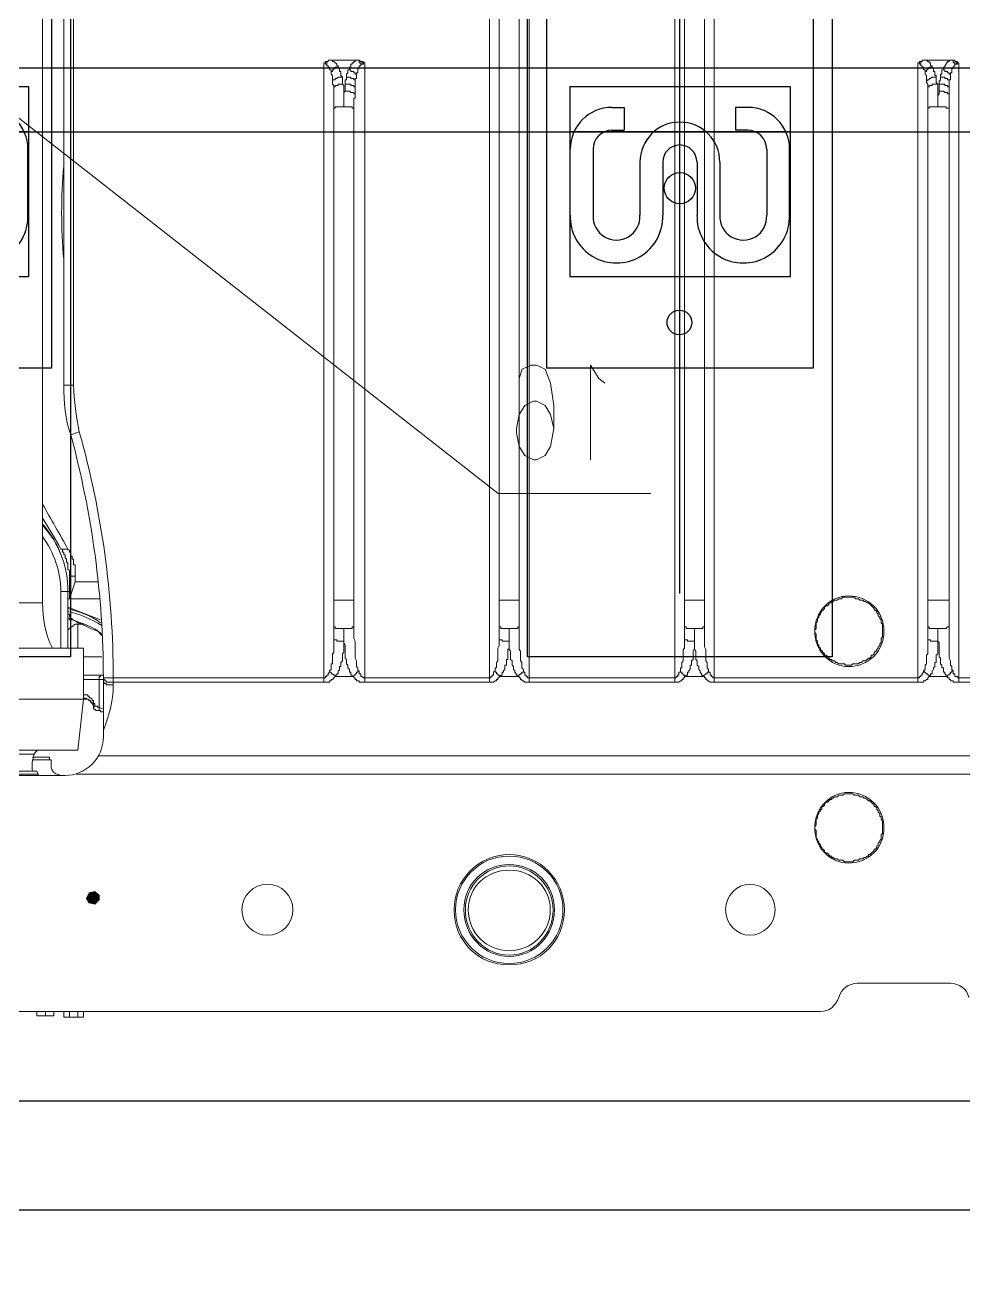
# Model space of a CAD drawing. Header units: millimetres. Extents: x 25083 to 52777, y 24772 to 45779.
# Drawn here: x 38786.7 to 39033.2, y 33110.3 to 33439.9 of the extents above; entities that cross this region are included whole.
import ezdxf

# ---------------------------------------------------------------- set-up
doc = ezdxf.new("R2010")
doc.units = ezdxf.units.MM
doc.layers.add('小车', color=7, linetype='Continuous')
doc.styles.get("Standard").update_dxf_attribs({"font": ''})
doc.styles.get('Standard').set_extended_font_data('SimSun')
doc.dimstyles.new('ISO-25', dxfattribs={"dimtxt": 2.5, "dimasz": 2.5, "dimexe": 1.25, "dimexo": 0.625, "dimtad": 1, "dimtxsty": 'Standard', "dimcen": 2.5, "dimadec": 0, "dimazin": 0, "dimtfac": 1, "dimtmove": 0, "dimatfit": 3, "dimfxl": 1, "dimarcsym": 0})

# ---------------------------------------------------------------- blocks, each defined once
blk = doc.blocks.new('A$C6E4F4F8B')
for p, q in [((0, 70), (197.2, 70)), ((0, 70), (0, 0)), ((197.2, 70), (197.2, 0)), ((40.15, 63.8), (57.53, 63.8)), ((62.1, 63.92), (62.1, 6.08)), ((135.1, 63.92), (135.1, 6.08)), ((157.05, 63.8), (139.67, 63.8)), ((57.53, 57.8), (40.15, 57.8)), ((139.67, 57.8), (157.05, 57.8)), ((62.5, 52.83), (62.5, 49.63)), ((68.5, 52.83), (68.5, 49.63)), ((128.7, 52.83), (128.7, 49.63)), ((134.7, 52.83), (134.7, 49.63)), ((68.5, 49.63), (62.5, 49.63)), ((128.7, 49.63), (134.7, 49.63)), ((54.12, 45.5), (40.15, 45.5)), ((143.08, 45.5), (157.05, 45.5)), ((54.12, 39.5), (40.15, 39.5)), ((143.08, 39.5), (157.05, 39.5)), ((54.12, 30.5), (40.15, 30.5)), ((143.08, 30.5), (157.05, 30.5)), ((54.12, 24.5), (40.15, 24.5)), ((143.08, 24.5), (157.05, 24.5)), ((62.5, 17.17), (62.5, 20.37)), ((68.5, 20.37), (62.5, 20.37)), ((68.5, 17.17), (68.5, 20.37)), ((128.7, 17.17), (128.7, 20.37)), ((128.7, 20.37), (134.7, 20.37)), ((134.7, 17.17), (134.7, 20.37)), ((57.53, 12.2), (40.15, 12.2)), ((139.67, 12.2), (157.05, 12.2)), ((40.15, 6.2), (57.53, 6.2)), ((157.05, 6.2), (139.67, 6.2)), ((0, 0), (197.2, 0))]:
    blk.add_line(p, q)
at = {"color": 1}
for p, q in [((64, 63.92), (24, 63.92)), ((24, 63.92), (24, 6.08)), ((74, 63.92), (24, 63.92)), ((24, 63.92), (24, 6.08)), ((123.2, 63.92), (173.2, 63.92)), ((133.2, 63.92), (173.2, 63.92)), ((173.2, 63.92), (173.2, 6.08)), ((173.2, 63.92), (173.2, 6.08)), ((64, 6.08), (24, 6.08)), ((74, 6.08), (24, 6.08)), ((123.2, 6.08), (173.2, 6.08)), ((133.2, 6.08), (173.2, 6.08))]:
    blk.add_line(p, q, dxfattribs=at)
at = {"color": 6, "ltscale": 15}
for p, q in [((74, 6.08), (74, 63.92)), ((123.2, 6.08), (123.2, 63.92))]:
    blk.add_line(p, q, dxfattribs=at)
for centre in [(12, 34.89), (185.2, 34.89), (185.2, 34.89)]:
    blk.add_circle(centre, 3.25)
for centre in [(47.28, 35), (47.28, 35), (149.92, 35), (149.92, 35)]:
    blk.add_circle(centre, 4.1, dxfattribs=at)
for centre, radius, start, end in [((39.79, 51.65), 12.16, 88.3056, 271.6944), ((57.53, 52.83), 10.97, 0, 90), ((139.67, 52.83), 10.97, 90, 180), ((157.41, 51.65), 12.16, 268.3056, 91.6944), ((39.8, 51.65), 6.16, 86.7014, 273.2986), ((57.53, 52.83), 4.97, 0, 90), ((139.67, 52.83), 4.97, 90, 180), ((157.4, 51.65), 6.16, 266.7014, 93.2986), ((54.12, 35), 4.5, 270, 90), ((143.08, 35), 4.5, 90, 270), ((39.79, 18.35), 12.16, 88.3056, 271.6944), ((157.41, 18.35), 12.16, 268.3056, 91.6944), ((39.8, 18.35), 6.16, 86.7014, 273.2986), ((157.4, 18.35), 6.16, 266.7014, 93.2986), ((57.53, 17.17), 10.97, 270, 0), ((57.53, 17.17), 4.97, 270, 0), ((139.67, 17.17), 10.97, 180, 270), ((139.67, 17.17), 4.97, 180, 270)]:
    blk.add_arc(centre, radius, start, end)
at = {"ltscale": 15}
for centre, start, end in [((54.12, 35), 270, 90), ((143.08, 35), 90, 270)]:
    blk.add_arc(centre, 10.5, start, end, dxfattribs=at)
blk = doc.blocks.new('*D925')
at = {"color": 0, "lineweight": -2}
for p, q in [((29677.86, 34881.66), (29677.86, 32448.29)), ((40733.02, 34757.65), (40733.02, 32448.29)), ((29680.36, 32449.54), (40730.52, 32449.54))]:
    blk.add_line(p, q, dxfattribs=at)
at = {"color": 0}
for points in [[(29680.36, 32449.96), (29680.36, 32449.13), (29677.86, 32449.54)], [(40730.52, 32449.13), (40730.52, 32449.96), (40733.02, 32449.54)]]:
    blk.add_solid(points, dxfattribs=at)
at = {"layer": 'DEFPOINTS', "color": 0}
for p in [(29677.86, 34882.29), (40733.02, 34758.27), (40733.02, 32449.54)]:
    blk.add_point(p, dxfattribs=at)
at = {"color": 0, "insert": (35205.44, 32451.63), "char_height": 2.5, "attachment_point": 5}
blk.add_mtext('11055,15', dxfattribs=at)
blk = doc.blocks.new('zw$D2F4')
h = blk.add_hatch(color=7)
h.dxf.hatch_style = 2
h.paths.add_polyline_path([(31.19, 688.13), (30.08, 687.39), (29.71, 685.9), (30.82, 684.79), (31.94, 684.79), (33.05, 685.9), (32.68, 687.39)])
at = {"color": 7, "lineweight": 5}
for points in [[(96.92, 688.87), (96.92, 761.66)], [(1.49, 495.39), (1.49, 755.34)], [(63.5, 755.34), (63.5, 693.7)], [(83.56, 688.87), (83.56, 728.61)], [(70.19, 727.12), (70.19, 690.36)], [(63.87, 700.75), (63.87, 716.72)], [(64.62, 701.13), (64.62, 716.35)], [(69.07, 701.87), (69.07, 715.61)], [(108.81, 717.84), (108.81, 699.64)], [(67.59, 702.24), (67.59, 697.41)], [(68.33, 702.24), (68.33, 697.78)], [(0.37, 701.13), (1.49, 701.13)], [(0.37, 701.13), (0.37, 696.67)], [(0.37, 698.9), (1.49, 698.9)], [(63.5, 700.75), (63.87, 700.75)], [(64.62, 701.13), (63.87, 700.75)], [(108.81, 699.64), (459, 699.64)], [(0.37, 696.67), (1.49, 696.67)], [(67.59, 697.41), (66.1, 697.41)], [(67.59, 697.78), (68.33, 697.78)], [(1.49, 694.07), (0, 694.07)], [(0, 693.33), (0, 694.07)], [(0, 694.07), (0, 693.7)], [(0, 689.24), (0, 693.7)], [(0, 692.58), (0, 693.33)], [(1.49, 692.58), (0, 692.58)], [(0, 691.47), (0, 692.58)], [(111.78, 694.81), (96.92, 694.81)], [(96.92, 692.96), (101.75, 692.96)], [(96.92, 692.96), (111.78, 692.96)], [(101.75, 692.96), (103.24, 691.1)], [(104.35, 684.41), (107.69, 692.96)], [(106.58, 692.96), (105.84, 692.96), (105.84, 692.58), (105.09, 692.58), (105.09, 692.21), (104.72, 692.21), (104.72, 691.84), (104.35, 691.84)], [(104.72, 692.96), (104.72, 692.58), (104.35, 692.58), (104.35, 691.47)], [(104.72, 692.96), (106.95, 692.96)], [(106.95, 692.96), (106.58, 692.96)], [(111.78, 692.96), (106.95, 692.96)], [(109.92, 692.96), (109.92, 684.79)], [(109.92, 692.58), (114.38, 691.1)], [(111.78, 692.96), (111.78, 694.81)], [(111.78, 692.58), (111.78, 692.96)], [(122.92, 692.96), (122.55, 692.58), (122.18, 692.58), (122.18, 692.21), (121.06, 692.21), (121.06, 691.84), (120.32, 691.84), (120.32, 691.47), (118.83, 691.47), (118.83, 691.1), (116.24, 691.1), (115.86, 691.1)], [(115.86, 692.58), (115.86, 691.1)], [(122.92, 694.81), (122.92, 692.96)], [(153, 692.21), (153.74, 689.99)], [(461.97, 694.07), (166, 694.07)], [(166, 691.47), (166, 694.07)], [(208.33, 694.07), (258.47, 694.07)], [(0, 690.36), (0, 691.47)], [(1.49, 690.36), (0, 690.36)], [(0, 689.61), (0, 690.36)], [(0, 688.87), (0, 689.61)], [(0, 688.87), (0, 689.24)], [(1.49, 688.87), (0, 688.87)], [(63.87, 690.73), (63.87, 307.11)], [(70.19, 690.36), (83.56, 688.87)], [(81.7, 685.9), (82.44, 685.9), (82.44, 686.27), (83.18, 686.27), (83.18, 686.64), (83.56, 686.64), (83.93, 687.01), (83.93, 687.39), (84.3, 687.39), (84.3, 687.76), (84.67, 687.76), (84.67, 688.87)], [(83.93, 688.87), (83.56, 688.5), (83.56, 687.76), (83.18, 687.39), (83.18, 687.01), (82.81, 687.01)], [(83.56, 688.87), (96.92, 688.87)], [(88.75, 683.67), (88.75, 688.87)], [(89.87, 688.87), (89.87, 683.67)], [(94.7, 688.87), (94.7, 684.04)], [(103.24, 690.36), (96.92, 690.36)], [(103.98, 690.73), (103.61, 690.36), (102.87, 688.5), (102.12, 687.01), (101.38, 685.16)], [(103.24, 691.1), (103.24, 688.87)], [(114.38, 691.1), (115.86, 691.1)], [(114.38, 691.1), (114.38, 685.16)], [(166, 691.47), (405.9, 691.47)], [(80.58, 685.53), (80.58, 684.41), (80.21, 684.41)], [(81.33, 686.27), (80.96, 686.27), (80.96, 685.9), (80.58, 685.53)], [(81.33, 686.27), (81.7, 686.27)], [(81.33, 686.27), (81.7, 685.9)], [(81.7, 685.9), (81.7, 685.16), (81.33, 685.16), (81.33, 684.79)], [(82.07, 686.27), (81.7, 686.27)], [(82.07, 686.27), (81.7, 686.27)], [(82.44, 686.64), (82.07, 686.27)], [(82.81, 687.01), (82.44, 686.64)], [(82.81, 686.64), (82.44, 686.64)], [(68.7, 309.71), (68.7, 684.79)], [(88.38, 683.67), (73.53, 683.67)], [(80.21, 684.41), (80.58, 684.41), (80.58, 684.79), (81.33, 684.79)], [(80.21, 684.41), (80.21, 683.67)], [(81.33, 684.79), (80.96, 683.67)], [(81.33, 684.79), (88.75, 684.79)], [(88.38, 683.67), (88.01, 683.67), (87.64, 683.3), (87.64, 682.93), (87.27, 682.93), (87.27, 681.07)], [(89.13, 683.67), (88.75, 683.67), (88.75, 683.3), (88.38, 683.3), (88.38, 682.93), (88.01, 682.93), (88.01, 681.07)], [(88.38, 683.67), (89.13, 683.67)], [(88.75, 684.79), (89.5, 684.79), (89.5, 684.41), (89.87, 684.41), (89.87, 684.04)], [(89.13, 681.07), (89.13, 683.67)], [(101.38, 685.16), (100.27, 684.04)], [(87.27, 681.07), (88.01, 681.07)], [(88.01, 681.07), (89.13, 681.07)], [(88.01, 681.07), (88.01, 625.74)], [(89.13, 625.74), (89.13, 681.07)], [(250.67, 625.74), (88.01, 625.74)], [(88.01, 625.74), (88.01, 624.25), (88.38, 624.25), (88.38, 623.88), (88.75, 623.88), (88.75, 623.51), (89.5, 622.77)], [(89.13, 625.74), (89.13, 625.37), (89.5, 625.37), (89.5, 625), (89.87, 625), (89.87, 624.63), (90.24, 624.63), (90.61, 624.25), (90.98, 624.25)], [(90.98, 624.25), (90.61, 624.25), (90.61, 623.88), (90.24, 623.88), (90.24, 623.51), (89.87, 623.14), (89.87, 622.77), (89.5, 622.77)], [(90.98, 624.25), (91.35, 623.88), (92.84, 623.88), (92.84, 623.51), (95.44, 623.51), (95.81, 623.14), (99.52, 623.14)], [(99.52, 623.14), (99.15, 623.14), (99.15, 622.4), (98.78, 622.4), (98.78, 621.65), (98.78, 620.54)], [(99.52, 623.14), (102.5, 623.14)], [(102.5, 623.14), (102.5, 622.77), (102.12, 622.77), (102.12, 622.03), (102.12, 620.54)], [(238.78, 623.14), (102.5, 623.14)], [(109.55, 617.94), (109.55, 623.14)], [(232.47, 623.14), (232.47, 617.94)], [(238.78, 623.14), (244.35, 623.14)], [(239.16, 620.54), (239.16, 622.77), (238.78, 622.77), (238.78, 623.14)], [(244.35, 623.14), (244.73, 623.14), (245.1, 623.51), (245.84, 623.51)], [(244.35, 623.14), (244.35, 622.77), (244.73, 622.77), (244.73, 622.03), (245.1, 622.03), (245.1, 621.65), (245.1, 621.28), (245.1, 620.91)], [(245.84, 623.51), (247.33, 623.51), (247.7, 623.88), (248.07, 623.88)], [(245.84, 623.51), (246.21, 623.51), (246.21, 622.77), (246.58, 622.77), (246.58, 622.4), (246.95, 622.03), (246.95, 621.65), (246.95, 621.28), (246.95, 620.91)], [(250.3, 625), (249.92, 625), (249.92, 624.63), (249.55, 624.63), (249.55, 624.25), (248.81, 624.25), (248.81, 623.88), (248.44, 623.88)], [(249.55, 622.03), (249.55, 622.77), (249.18, 622.77), (249.18, 623.14), (248.81, 623.14), (248.81, 623.51), (248.44, 623.51), (248.44, 623.88)], [(251.41, 623.51), (251.04, 623.51), (251.04, 623.14), (250.3, 622.4), (249.92, 622.4), (249.92, 622.03), (249.55, 622.03)], [(250.3, 625), (250.3, 625.37), (250.67, 625.37), (250.67, 625.74)], [(251.04, 624.63), (251.04, 625.37), (250.67, 625.37), (250.67, 625.74)], [(251.41, 623.51), (251.41, 624.63), (251.04, 624.63)], [(251.41, 617.2), (251.41, 623.51)], [(89.5, 622.77), (89.5, 618.31)], [(90.98, 622.03), (90.24, 622.03), (90.24, 622.4), (89.87, 622.4), (89.87, 622.77), (89.5, 622.77)], [(89.5, 618.31), (89.87, 618.31), (89.87, 618.68), (90.61, 618.68), (90.61, 619.06), (91.35, 619.06), (91.73, 619.43), (92.47, 619.43), (92.84, 619.8), (93.95, 619.8), (94.33, 620.17), (97.67, 620.17), (98.41, 620.54), (98.78, 620.54), (99.52, 620.54), (102.12, 620.54)], [(92.47, 621.28), (92.1, 621.28), (92.1, 621.65), (91.73, 621.65)], [(93.95, 620.91), (93.58, 620.91), (93.21, 621.28), (92.47, 621.28)], [(95.44, 620.91), (93.95, 620.91)], [(102.12, 620.54), (98.78, 620.54)], [(102.12, 620.54), (102.12, 618.31), (102.5, 618.31), (102.5, 617.94)], [(238.78, 617.94), (238.78, 618.31), (239.16, 618.31), (239.16, 619.06), (239.16, 620.54)], [(239.16, 620.54), (244.73, 620.54), (245.1, 620.91)], [(239.16, 620.54), (242.87, 620.54), (243.24, 620.17)], [(242.5, 617.57), (242.5, 617.94), (242.87, 617.94), (242.87, 618.68), (243.24, 619.06), (243.24, 619.43), (243.24, 620.17)], [(243.24, 620.17), (245.1, 620.17)], [(244.35, 617.57), (244.35, 617.94), (244.73, 617.94), (244.73, 618.68), (245.1, 618.68), (245.1, 619.43), (245.1, 620.17)], [(246.95, 620.91), (245.1, 620.91)], [(246.95, 619.8), (246.21, 619.8), (246.21, 620.17), (245.1, 620.17)], [(245.84, 617.57), (246.21, 617.57), (246.21, 617.94), (246.58, 617.94), (246.58, 618.68), (246.95, 618.68), (246.95, 619.43), (246.95, 619.8)], [(246.95, 620.91), (247.33, 621.28), (248.44, 621.28), (248.44, 621.65), (249.18, 621.65), (249.55, 622.03)], [(248.81, 619.06), (248.81, 619.43), (248.07, 619.43), (247.7, 619.8), (246.95, 619.8)], [(89.5, 618.31), (89.5, 617.94), (89.13, 617.94), (89.13, 617.57), (88.75, 617.57), (88.75, 617.2), (88.38, 617.2), (88.38, 616.46), (88.01, 616.46), (88.01, 616.08), (88.01, 614.97)], [(90.98, 616.83), (90.98, 616.46), (90.24, 616.46), (90.24, 616.08), (89.5, 616.08), (89.5, 615.71), (89.13, 615.34), (89.13, 614.97)], [(89.5, 618.31), (89.5, 617.94), (89.87, 617.94), (89.87, 617.57), (90.24, 617.57), (90.24, 617.2), (90.61, 617.2), (90.61, 616.83), (90.98, 616.83)], [(102.5, 617.94), (99.52, 617.94), (98.78, 617.57), (94.33, 617.57), (93.58, 617.2), (92.1, 617.2), (91.73, 616.83), (90.98, 616.83)], [(238.78, 617.94), (102.5, 617.94)], [(242.5, 617.57), (241.38, 617.57), (241.38, 617.94), (238.78, 617.94)], [(244.35, 617.57), (242.5, 617.57)], [(245.84, 617.57), (244.35, 617.57)], [(247.7, 617.2), (246.58, 617.2), (246.58, 617.57), (245.84, 617.57)], [(247.7, 617.2), (247.7, 617.57), (248.07, 617.57), (248.07, 617.94), (248.44, 617.94), (248.44, 618.68), (248.81, 618.68), (248.81, 619.06)], [(250.3, 616.08), (249.92, 616.08), (249.92, 616.46), (249.18, 616.46), (249.18, 616.83), (248.07, 616.83), (248.07, 617.2), (247.7, 617.2)], [(248.81, 619.06), (249.55, 619.06), (249.55, 618.68), (250.3, 618.68), (250.3, 618.31), (250.67, 618.31), (250.67, 617.94), (251.04, 617.94), (251.04, 617.57), (251.41, 617.57), (251.41, 617.2)], [(250.3, 616.08), (250.67, 616.08), (250.67, 616.46), (251.41, 616.46), (251.41, 616.83)], [(251.04, 615.71), (251.04, 616.08), (251.41, 616.46), (251.41, 616.83)], [(251.41, 616.83), (251.41, 617.2)], [(88.01, 614.97), (250.67, 614.97)], [(88.01, 614.97), (88.01, 582.29)], [(89.13, 582.29), (89.13, 614.97)], [(250.3, 615.71), (250.3, 616.08)], [(250.67, 614.97), (250.67, 615.34), (250.3, 615.34)], [(353.91, 582.29), (88.01, 582.29)], [(88.01, 582.29), (88.01, 581.18), (88.38, 580.81), (88.38, 580.43), (88.75, 580.43), (88.75, 580.06), (89.13, 580.06), (89.13, 579.69), (89.5, 579.69), (89.5, 579.32)], [(89.13, 582.29), (89.13, 581.92), (89.5, 581.92), (89.5, 581.55), (89.87, 581.55), (89.87, 581.18), (90.61, 581.18), (90.98, 580.81)], [(90.98, 580.81), (90.61, 580.81), (90.61, 580.43), (90.24, 580.43), (90.24, 580.06), (89.87, 580.06), (89.87, 579.69), (89.5, 579.32)], [(90.98, 580.81), (91.73, 580.81), (91.73, 580.43), (93.21, 580.43), (93.58, 580.06), (96.92, 580.06), (97.67, 579.69), (99.52, 579.69)], [(89.5, 579.32), (89.5, 574.86)], [(90.98, 578.58), (90.61, 578.58), (90.61, 578.95), (89.87, 578.95), (89.87, 579.32), (89.5, 579.32)], [(89.5, 574.86), (89.87, 574.86), (89.87, 575.24), (90.24, 575.24), (90.61, 575.61), (90.98, 575.61), (91.35, 575.98), (92.1, 575.98), (92.47, 576.35), (93.58, 576.35), (93.95, 576.72), (96.18, 576.72), (96.55, 577.09), (98.78, 577.09), (99.52, 577.09), (102.12, 577.09)], [(92.47, 577.83), (92.47, 578.21), (91.73, 578.21)], [(93.95, 577.46), (93.95, 577.83), (92.47, 577.83)], [(95.44, 577.46), (93.95, 577.46)], [(99.52, 579.69), (99.15, 579.69), (99.15, 578.95), (98.78, 578.95), (98.78, 578.21), (98.78, 577.09)], [(102.12, 577.09), (98.78, 577.09)], [(99.52, 579.69), (102.5, 579.69)], [(102.5, 579.69), (102.5, 579.32), (102.12, 579.32), (102.12, 578.95), (102.12, 578.58), (102.12, 577.09)], [(102.12, 577.09), (102.12, 574.86), (102.5, 574.86), (102.5, 574.49)], [(342.02, 579.69), (102.5, 579.69)], [(109.55, 574.49), (109.55, 579.69)], [(89.5, 574.86), (89.5, 574.49), (89.13, 574.49), (89.13, 574.12), (88.75, 574.12), (88.75, 573.75), (88.38, 573.75), (88.38, 573.38), (88.01, 573.01), (88.01, 572.64), (88.01, 571.89)], [(89.5, 574.86), (89.87, 574.86), (89.87, 574.49), (90.24, 574.12), (90.24, 573.75), (90.61, 573.75), (90.61, 573.38), (90.98, 573.38)], [(102.5, 574.49), (96.55, 574.49), (96.18, 574.12), (93.58, 574.12), (93.21, 573.75), (91.73, 573.75), (91.35, 573.38), (90.98, 573.38)], [(342.02, 574.49), (102.5, 574.49)], [(88.01, 571.89), (353.91, 571.89)], [(88.01, 571.89), (88.01, 533.64)], [(90.98, 573.38), (90.61, 573.38), (90.61, 573.01), (89.87, 573.01), (89.87, 572.64), (89.5, 572.64), (89.5, 572.26), (89.13, 572.26), (89.13, 571.89)], [(89.13, 533.64), (89.13, 571.89)], [(353.91, 533.64), (88.01, 533.64)], [(88.01, 533.64), (88.01, 532.53), (88.38, 532.16), (88.38, 531.79), (88.75, 531.79), (88.75, 531.41), (89.13, 531.41), (89.13, 531.04), (89.5, 531.04), (89.5, 530.67)], [(89.13, 533.64), (89.13, 533.27), (89.5, 533.27), (89.5, 532.9), (89.87, 532.9), (89.87, 532.53), (90.61, 532.53), (90.61, 532.16), (90.98, 532.16)], [(90.98, 532.16), (90.61, 532.16), (90.61, 531.79), (90.24, 531.79), (90.24, 531.41), (89.87, 531.41), (89.87, 531.04), (89.5, 530.67)], [(89.5, 530.67), (89.5, 526.22)], [(90.98, 529.93), (90.61, 529.93), (90.61, 530.3), (89.87, 530.3), (89.87, 530.67), (89.5, 530.67)], [(90.98, 532.16), (91.73, 532.16), (91.73, 531.79), (93.21, 531.79), (93.58, 531.41), (96.55, 531.41), (96.92, 531.04), (99.52, 531.04)], [(99.52, 531.04), (99.15, 531.04), (99.15, 530.3), (98.78, 530.3), (98.78, 529.56), (98.78, 528.44)], [(99.52, 531.04), (102.5, 531.04)], [(102.5, 531.04), (102.5, 530.67), (102.12, 530.67), (102.12, 529.93), (102.12, 528.44)], [(342.02, 531.04), (102.5, 531.04)], [(109.55, 525.84), (109.55, 531.04)], [(89.5, 526.22), (89.87, 526.22), (89.87, 526.59), (90.24, 526.59), (90.61, 526.96), (90.98, 526.96), (91.35, 527.33), (92.1, 527.33), (92.47, 527.7), (93.58, 527.7), (93.95, 528.07), (96.18, 528.07), (96.55, 528.44), (98.78, 528.44), (99.52, 528.44), (102.12, 528.44)], [(92.47, 529.19), (92.47, 529.56), (91.73, 529.56)], [(93.95, 528.82), (93.58, 529.19), (92.47, 529.19)], [(95.44, 528.82), (93.95, 528.82)], [(102.12, 528.44), (98.78, 528.44)], [(102.12, 528.44), (102.12, 526.22), (102.5, 526.22), (102.5, 525.84)], [(89.5, 526.22), (89.5, 525.84), (89.13, 525.84), (89.13, 525.47), (88.75, 525.47), (88.75, 525.1), (88.38, 525.1), (88.38, 524.73), (88.01, 524.36), (88.01, 523.99), (88.01, 523.24)], [(90.98, 524.73), (90.61, 524.73), (90.61, 524.36), (89.87, 524.36), (89.87, 523.99), (89.5, 523.99), (89.5, 523.62), (89.13, 523.62), (89.13, 523.24)], [(89.5, 526.22), (90.24, 525.47), (90.24, 525.1), (90.61, 525.1), (90.61, 524.73), (90.98, 524.73)], [(102.5, 525.84), (97.3, 525.84), (96.55, 525.47), (93.58, 525.47), (93.21, 525.1), (91.73, 525.1), (91.35, 524.73), (90.98, 524.73)], [(342.02, 525.84), (102.5, 525.84)], [(88.01, 523.24), (353.91, 523.24)], [(88.01, 523.24), (88.01, 469.77)], [(89.13, 469.77), (89.13, 523.24)], [(49.76, 496.88), (49.39, 496.88), (49.02, 496.51), (47.16, 496.51), (46.79, 496.14), (46.42, 496.14), (46.05, 495.76), (45.68, 495.76), (45.31, 495.39), (44.93, 495.39), (44.56, 495.02), (44.19, 495.02), (44.19, 494.65), (43.82, 494.28), (43.45, 494.28), (43.08, 493.91), (43.08, 493.54), (42.33, 492.79), (42.33, 492.42), (41.96, 492.42), (41.96, 492.05), (41.59, 491.68), (41.59, 490.94), (41.22, 490.57), (41.22, 489.45), (40.85, 489.08), (40.85, 486.85), (41.22, 486.48), (41.22, 485.37), (41.59, 484.99), (41.59, 484.25), (41.96, 483.88), (41.96, 483.51), (42.33, 483.14), (42.33, 482.77), (42.71, 482.77), (42.71, 482.4), (43.82, 481.28), (44.19, 481.28), (44.19, 480.91), (44.56, 480.54), (44.93, 480.54), (45.31, 480.17), (45.68, 480.17), (46.05, 479.8), (46.42, 479.8), (46.79, 479.42), (47.91, 479.42), (48.28, 479.05), (49.76, 479.05)], [(49.76, 479.05), (51.62, 479.05), (51.99, 479.42), (52.73, 479.42), (52.73, 479.8), (53.48, 479.8), (53.85, 480.17), (54.22, 480.17), (54.59, 480.54), (54.96, 480.54), (55.33, 480.91), (55.33, 481.28), (55.7, 481.28), (56.82, 482.4), (56.82, 482.77), (57.19, 483.14), (57.56, 483.51), (57.56, 483.88), (57.93, 484.25), (57.93, 484.99), (58.3, 485.37), (58.3, 486.48), (58.67, 486.85), (58.67, 489.08), (58.3, 489.45), (58.3, 490.57), (57.93, 490.94), (57.93, 491.68), (57.56, 492.05), (57.56, 492.42), (57.19, 492.42), (57.19, 492.79), (56.45, 493.54), (56.45, 493.91), (56.08, 494.28), (55.7, 494.28), (55.33, 494.65), (55.33, 495.02), (54.59, 495.02), (54.59, 495.39), (54.22, 495.39), (53.85, 495.76), (53.48, 495.76), (53.1, 496.14), (52.36, 496.14), (51.99, 496.51), (50.5, 496.51), (50.13, 496.88), (49.76, 496.88)], [(101.38, 496.88), (101.01, 496.88), (100.64, 496.51), (99.15, 496.51), (98.78, 496.14), (98.04, 496.14), (97.67, 495.76), (97.3, 495.76), (96.92, 495.39), (96.55, 495.39), (95.44, 494.28), (95.07, 494.28), (95.07, 493.91), (93.95, 492.79), (93.95, 492.42), (93.58, 492.42), (93.58, 491.68), (93.21, 491.31), (93.21, 490.94), (92.84, 490.57), (92.84, 489.08), (92.47, 488.71), (92.47, 487.22), (92.84, 486.85), (92.84, 485.37), (93.21, 484.99), (93.21, 484.62), (93.58, 484.25), (93.58, 483.51), (94.33, 482.77), (94.33, 482.4), (94.7, 482.02), (95.07, 482.02), (95.07, 481.65), (95.44, 481.28), (95.81, 481.28), (96.18, 480.91), (96.18, 480.54), (96.55, 480.54), (96.92, 480.17), (97.3, 480.17), (97.67, 479.8), (98.04, 479.8), (98.41, 479.42), (99.52, 479.42), (99.9, 479.05), (101.38, 479.05)], [(101.38, 479.05), (103.24, 479.05), (103.61, 479.42), (104.35, 479.42), (104.72, 479.8), (105.09, 479.8), (105.47, 480.17), (105.84, 480.17), (106.21, 480.54), (106.58, 480.54), (106.95, 480.91), (106.95, 481.28), (107.32, 481.28), (108.81, 482.77), (108.81, 483.14), (109.18, 483.51), (109.18, 483.88), (109.55, 484.25), (109.55, 484.99), (109.92, 485.37), (109.92, 486.11), (110.29, 486.48), (110.29, 489.45), (109.92, 489.82), (109.92, 490.57), (109.55, 490.94), (109.55, 491.68), (109.18, 492.05), (109.18, 492.42), (108.81, 492.42), (108.81, 493.16), (108.44, 493.16), (108.07, 493.54), (108.07, 493.91), (107.69, 494.28), (107.32, 494.28), (106.95, 494.65), (106.95, 495.02), (106.58, 495.02), (106.21, 495.39), (105.84, 495.39), (105.47, 495.76), (105.09, 495.76), (104.72, 496.14), (103.98, 496.14), (103.61, 496.51), (102.12, 496.51), (101.75, 496.88), (101.38, 496.88)], [(8.91, 461.23), (8.91, 485.74)], [(250.67, 469.77), (88.01, 469.77)], [(88.01, 469.77), (88.01, 468.28), (88.38, 468.28), (88.38, 467.91), (88.75, 467.54), (88.75, 467.17), (89.13, 467.17), (89.5, 466.8)], [(89.13, 469.77), (89.13, 469.4), (89.5, 469.4), (89.5, 469.03), (89.87, 469.03), (89.87, 468.66), (90.24, 468.66), (90.61, 468.28), (90.98, 468.28)], [(90.98, 468.28), (90.24, 467.54), (90.24, 467.17), (89.87, 467.17), (89.87, 466.8), (89.5, 466.8)], [(90.98, 468.28), (91.35, 467.91), (92.47, 467.91), (92.84, 467.54), (95.07, 467.54), (95.44, 467.17), (99.52, 467.17)], [(250.3, 469.03), (249.92, 469.03), (249.92, 468.66), (249.55, 468.66), (249.55, 468.28), (248.81, 468.28), (248.81, 467.91), (248.44, 467.91)], [(250.3, 469.03), (250.3, 469.4), (250.67, 469.4), (250.67, 469.77)], [(251.04, 468.66), (251.04, 469.4), (250.67, 469.4), (250.67, 469.77)], [(251.41, 467.54), (251.41, 468.66), (251.04, 468.66)], [(89.5, 466.8), (89.5, 462.34)], [(90.98, 466.06), (90.24, 466.06), (90.24, 466.43), (89.87, 466.43), (89.5, 466.8)], [(92.47, 465.31), (92.1, 465.31), (91.73, 465.68)], [(93.95, 464.94), (93.21, 464.94), (93.21, 465.31), (92.47, 465.31)], [(95.44, 464.57), (95.07, 464.94), (93.95, 464.94)], [(99.52, 467.17), (99.15, 467.17), (99.15, 466.43), (98.78, 466.43), (98.78, 465.68), (98.78, 464.57)], [(99.52, 467.17), (102.5, 467.17)], [(102.5, 467.17), (102.5, 466.8), (102.12, 466.8), (102.12, 466.06), (102.12, 464.57)], [(238.78, 467.17), (102.5, 467.17)], [(109.55, 461.6), (109.55, 467.17)], [(232.47, 467.17), (232.47, 461.6)], [(239.16, 464.57), (239.16, 466.8), (238.78, 466.8), (238.78, 467.17)], [(238.78, 467.17), (244.35, 467.17)], [(244.35, 467.17), (245.1, 467.17), (245.47, 467.54), (245.84, 467.54)], [(244.35, 467.17), (244.35, 466.8), (244.73, 466.8), (244.73, 466.06), (245.1, 466.06), (245.1, 465.68), (245.1, 465.31), (245.1, 464.57)], [(246.95, 464.94), (245.47, 464.94), (245.1, 464.57)], [(245.84, 467.54), (247.33, 467.54), (247.7, 467.91), (248.07, 467.91)], [(245.84, 467.54), (246.21, 467.17), (246.21, 466.8), (246.58, 466.8), (246.58, 466.43), (246.95, 466.06), (246.95, 465.68), (246.95, 465.31), (246.95, 464.94)], [(246.95, 464.94), (247.33, 464.94), (247.33, 465.31), (248.44, 465.31), (248.44, 465.68), (249.18, 465.68), (249.55, 466.06)], [(249.55, 466.06), (249.55, 466.8), (249.18, 466.8), (249.18, 467.17), (248.81, 467.17), (248.81, 467.54), (248.44, 467.54), (248.44, 467.91)], [(251.41, 467.54), (251.04, 467.17), (251.04, 466.8), (250.67, 466.8), (250.67, 466.43), (249.92, 466.43), (249.92, 466.06), (249.55, 466.06)], [(251.41, 461.23), (251.41, 467.54)], [(89.5, 462.34), (89.5, 461.97), (89.13, 461.97), (89.13, 461.6), (88.75, 461.6), (88.75, 461.23), (88.38, 461.23), (88.38, 460.49), (88.01, 460.49), (88.01, 460.11), (88.01, 459)], [(89.5, 462.34), (89.87, 462.34), (90.24, 462.71), (90.61, 462.71), (90.61, 463.08), (91.73, 463.08), (91.73, 463.46), (92.47, 463.46), (92.84, 463.83), (94.33, 463.83), (94.7, 464.2), (98.41, 464.2), (98.78, 464.57), (99.52, 464.57), (102.12, 464.57)], [(89.5, 462.34), (89.5, 461.97), (89.87, 461.97), (89.87, 461.6), (90.24, 461.6), (90.24, 461.23), (90.61, 461.23), (90.61, 460.86), (90.98, 460.86), (90.98, 460.49)], [(102.5, 461.6), (94.33, 461.6), (93.58, 461.23), (92.47, 461.23), (92.1, 460.86), (91.35, 460.86), (90.98, 460.49)], [(102.12, 464.57), (98.78, 464.57)], [(102.12, 464.57), (102.12, 462.34), (102.5, 461.97), (102.5, 461.6)], [(238.78, 461.6), (102.5, 461.6)], [(238.78, 461.6), (238.78, 462.34), (239.16, 462.34), (239.16, 463.08), (239.16, 464.57)], [(242.5, 461.6), (238.78, 461.6)], [(239.16, 464.57), (242.13, 464.57), (242.5, 464.2), (243.24, 464.2)], [(239.16, 464.57), (245.1, 464.57)], [(242.5, 461.6), (242.5, 461.97), (242.87, 461.97), (242.87, 462.71), (243.24, 463.08), (243.24, 463.46), (243.24, 464.2)], [(244.35, 461.6), (242.5, 461.6)], [(243.24, 464.2), (245.1, 464.2)], [(244.35, 461.6), (244.35, 461.97), (244.73, 461.97), (244.73, 462.71), (245.1, 462.71), (245.1, 463.46), (245.1, 464.2)], [(245.84, 461.6), (244.35, 461.6)], [(246.95, 463.83), (246.21, 463.83), (245.84, 464.2), (245.1, 464.2)], [(245.84, 461.6), (246.21, 461.6), (246.21, 461.97), (246.58, 461.97), (246.58, 462.71), (246.95, 462.71), (246.95, 463.46), (246.95, 463.83)], [(247.7, 461.23), (246.21, 461.23), (246.21, 461.6), (245.84, 461.6)], [(248.81, 463.08), (248.81, 463.46), (247.7, 463.46), (247.7, 463.83), (246.95, 463.83)], [(247.7, 461.23), (247.7, 461.6), (248.07, 461.6), (248.07, 461.97), (248.44, 461.97), (248.44, 462.71), (248.81, 462.71), (248.81, 463.08)], [(248.81, 463.08), (249.55, 463.08), (249.55, 462.71), (249.92, 462.71), (250.3, 462.34), (250.67, 462.34), (250.67, 461.97), (251.04, 461.97), (251.04, 461.6), (251.41, 461.6), (251.41, 461.23)], [(88.01, 459), (250.67, 459)], [(88.01, 459), (88.01, 309.71)], [(90.98, 460.49), (90.24, 460.49), (90.24, 460.11), (89.5, 460.11), (89.5, 459.74), (89.5, 459.37), (89.13, 459.37), (89.13, 459)], [(89.13, 307.11), (89.13, 459)], [(250.3, 460.11), (249.92, 460.11), (249.55, 460.49), (249.18, 460.49), (249.18, 460.86), (248.07, 460.86), (248.07, 461.23), (247.7, 461.23)], [(250.3, 460.11), (250.67, 460.11), (250.67, 460.49), (251.41, 460.49)], [(250.3, 459.37), (250.3, 460.11)], [(250.67, 459), (250.67, 459.37), (250.3, 459.37)], [(251.04, 459.74), (251.04, 460.11), (251.41, 460.11), (251.41, 460.49)], [(251.41, 460.49), (251.41, 461.23)]]:
    blk.add_lwpolyline(points, dxfattribs=at)
at = {"color": 7, "lineweight": 0}
for points in [[(109.92, 692.58), (115.86, 692.58)], [(115.86, 692.58), (117.35, 692.58), (117.72, 692.96), (119.21, 692.96), (119.58, 693.33), (120.32, 693.33), (120.69, 693.7), (121.43, 693.7), (121.43, 694.07), (122.18, 694.07), (122.18, 694.44), (122.92, 694.44), (122.92, 694.81)]]:
    blk.add_lwpolyline(points, dxfattribs=at)
blk.add_lwpolyline([(31.19, 688.13), (30.08, 687.39), (29.71, 685.9), (30.82, 684.79), (31.94, 684.79), (33.05, 685.9), (32.68, 687.39)], close=True, dxfattribs=at)
at = {"color": 7, "lineweight": 5}
for points in [[(64.62, 702.24), (66.1, 702.61), (67.59, 702.24), (69.07, 701.87)], [(70.19, 700.38), (70.19, 701.13), (69.82, 701.5), (69.07, 701.87)], [(108.81, 699.64), (104.72, 699.64), (100.64, 698.9), (96.92, 697.04)], [(111.78, 692.96), (118.09, 692.96), (124.41, 695.18), (129.23, 699.64)], [(111.78, 692.96), (118.09, 692.96), (124.41, 695.18), (129.6, 699.64)], [(111.78, 694.81), (116.98, 694.81), (122.18, 696.67), (126.26, 699.64)], [(134.8, 699.64), (130.72, 697.41), (127, 695.18), (122.92, 692.96)], [(64.25, 696.67), (63.87, 695.93), (63.5, 695.18), (63.5, 694.44)], [(66.1, 697.41), (65.36, 697.41), (64.62, 697.04), (64.25, 696.67)], [(63.5, 693.7), (63.5, 691.1), (64.62, 688.5), (66.47, 686.64)], [(89.13, 683.67), (110.66, 683.67), (132.2, 686.64), (153, 692.21)], [(102.87, 684.04), (104.72, 687.01), (105.84, 689.99), (106.58, 692.96)], [(103.61, 684.41), (105.47, 687.01), (106.58, 689.99), (107.32, 692.96)], [(166, 694.07), (161.54, 694.07), (157.08, 693.7), (153, 692.21)], [(199.05, 694.07), (207.22, 694.81), (215.39, 694.81), (223.56, 694.07)], [(81.7, 686.27), (82.81, 686.64), (83.56, 687.39), (83.93, 688.87)], [(89.13, 681.07), (111.04, 681.07), (132.58, 684.04), (153.74, 689.99)], [(100.64, 684.04), (102.5, 686.27), (103.61, 689.24), (104.35, 691.84)], [(103.24, 689.61), (103.61, 689.61), (103.61, 689.61), (103.61, 689.61)], [(104.35, 691.84), (104.35, 691.47), (103.98, 691.1), (103.98, 690.73)], [(166, 691.47), (161.91, 691.47), (157.83, 690.73), (153.74, 689.99)], [(66.47, 686.64), (68.33, 684.79), (70.93, 683.67), (73.53, 683.67)], [(75.39, 683.67), (79.1, 682.19), (82.81, 681.07), (87.27, 681.07)], [(248.07, 623.88), (248.07, 623.88), (248.44, 623.88), (248.44, 623.88)], [(251.04, 624.63), (251.04, 625), (250.67, 625), (250.3, 625)], [(90.98, 622.03), (90.98, 621.65), (91.35, 621.65), (91.73, 621.65)], [(95.44, 620.91), (95.81, 620.54), (95.81, 620.54), (95.81, 620.54)], [(95.81, 620.54), (96.18, 620.54), (96.55, 620.54), (96.55, 620.54)], [(96.55, 620.54), (96.92, 620.54), (96.92, 620.54), (96.92, 620.54)], [(96.92, 620.54), (97.67, 620.54), (98.04, 620.54), (98.78, 620.54)], [(249.55, 622.03), (249.55, 622.03), (249.55, 622.03), (249.55, 622.03)], [(250.3, 615.71), (250.67, 615.71), (250.67, 615.71), (251.04, 615.71)], [(250.3, 615.34), (250.3, 615.34), (250.3, 615.71), (250.3, 615.71)], [(250.67, 614.97), (250.67, 615.34), (251.04, 615.34), (251.04, 615.71)], [(90.98, 578.58), (90.98, 578.58), (91.35, 578.21), (91.73, 578.21)], [(95.44, 577.46), (95.81, 577.46), (95.81, 577.46), (95.81, 577.46)], [(95.81, 577.46), (96.18, 577.46), (96.55, 577.46), (96.55, 577.46)], [(96.55, 577.46), (96.92, 577.09), (96.92, 577.09), (96.92, 577.09)], [(96.92, 577.09), (97.67, 577.09), (98.04, 577.09), (98.78, 577.09)], [(90.98, 529.93), (90.98, 529.93), (91.35, 529.56), (91.73, 529.56)], [(95.44, 528.82), (95.81, 528.82), (95.81, 528.82), (95.81, 528.82)], [(95.81, 528.82), (96.18, 528.82), (96.55, 528.82), (96.55, 528.44)], [(96.55, 528.44), (96.92, 528.44), (96.92, 528.44), (96.92, 528.44)], [(96.92, 528.44), (97.67, 528.44), (98.04, 528.44), (98.78, 528.44)], [(1.49, 495.39), (1.49, 493.16), (2.97, 491.31), (5.2, 490.57)], [(8.91, 485.74), (8.91, 487.97), (7.43, 489.82), (5.2, 490.57)], [(251.04, 468.66), (251.04, 469.03), (250.67, 469.03), (250.3, 469.03)], [(90.98, 466.06), (90.98, 465.68), (91.35, 465.68), (91.73, 465.68)], [(248.07, 467.91), (248.07, 467.91), (248.44, 467.91), (248.44, 467.91)], [(249.55, 466.06), (249.55, 466.06), (249.55, 466.06), (249.55, 466.06)], [(95.44, 464.57), (95.81, 464.57), (95.81, 464.57), (95.81, 464.57)], [(95.81, 464.57), (96.18, 464.57), (96.55, 464.57), (96.55, 464.57)], [(96.55, 464.57), (96.92, 464.57), (96.92, 464.57), (96.92, 464.57)], [(96.92, 464.57), (97.67, 464.57), (98.04, 464.57), (98.78, 464.57)], [(5.2, 456.4), (7.43, 456.77), (8.91, 459), (8.91, 461.23)], [(250.3, 459.37), (250.67, 459.74), (250.67, 459.74), (251.04, 459.74)], [(250.3, 459.37), (250.3, 459.37), (250.3, 459.37), (250.3, 459.37)], [(250.67, 459), (250.67, 459.37), (251.04, 459.37), (251.04, 459.74)]]:
    blk.add_open_spline(points, degree=3, dxfattribs=at)
at = {"color": 7, "lineweight": 0}
blk.add_open_spline([(131.09, 699.64), (128.49, 698.15), (125.89, 696.3), (122.92, 694.81)], degree=3, dxfattribs=at)
at = {"color": 7, "lineweight": 5}
for points in [[(28.22, 647.28), (24.51, 647.28), (21.54, 644.31), (21.54, 640.59), (21.54, 636.88), (24.51, 633.91), (28.22, 633.91), (31.94, 633.91), (34.91, 636.88), (34.91, 640.59), (34.91, 644.31), (31.94, 647.28), (28.22, 647.28)], [(28.22, 591.57), (20.05, 591.57), (13.74, 585.26), (13.74, 577.09), (13.74, 568.92), (20.05, 562.61), (28.22, 562.61), (36.02, 562.61), (42.71, 568.92), (42.71, 577.09), (42.71, 585.26), (36.02, 591.57), (28.22, 591.57)], [(28.22, 591.2), (20.42, 591.2), (14.11, 584.89), (14.11, 577.09), (14.11, 569.29), (20.42, 562.98), (28.22, 562.98), (36.02, 562.98), (42.33, 569.29), (42.33, 577.09), (42.33, 584.89), (36.02, 591.2), (28.22, 591.2)], [(28.22, 588.98), (21.54, 588.98), (15.97, 583.78), (15.97, 577.09), (15.97, 570.41), (21.54, 565.21), (28.22, 565.21), (34.91, 565.21), (40.11, 570.41), (40.11, 577.09), (40.11, 583.78), (34.91, 588.98), (28.22, 588.98)], [(28.22, 588.6), (21.54, 588.6), (16.34, 583.4), (16.34, 577.09), (16.34, 570.78), (21.54, 565.58), (28.22, 565.58), (34.54, 565.58), (39.74, 570.78), (39.74, 577.09), (39.74, 583.4), (34.54, 588.6), (28.22, 588.6)], [(28.22, 587.86), (22.28, 587.86), (17.45, 583.03), (17.45, 577.09), (17.45, 571.15), (22.28, 566.32), (28.22, 566.32), (34.17, 566.32), (38.62, 571.15), (38.62, 577.09), (38.62, 583.03), (34.17, 587.86), (28.22, 587.86)], [(28.22, 520.27), (24.51, 520.27), (21.54, 517.3), (21.54, 513.96), (21.54, 510.25), (24.51, 507.28), (28.22, 507.28), (31.94, 507.28), (34.91, 510.25), (34.91, 513.96), (34.91, 517.3), (31.94, 520.27), (28.22, 520.27)], [(49.76, 496.88), (44.56, 496.88), (40.48, 492.79), (40.48, 487.97), (40.48, 482.77), (44.56, 478.68), (49.76, 478.68), (54.96, 478.68), (59.05, 482.77), (59.05, 487.97), (59.05, 492.79), (54.96, 496.88), (49.76, 496.88)], [(101.38, 496.88), (96.18, 496.88), (92.1, 492.79), (92.1, 487.97), (92.1, 482.77), (96.18, 478.68), (101.38, 478.68), (106.58, 478.68), (110.66, 482.77), (110.66, 487.97), (110.66, 492.79), (106.58, 496.88), (101.38, 496.88)]]:
    blk.add_open_spline(points, degree=3, knots=[0, 0, 0, 0, 1, 1, 1, 2, 2, 2, 3, 3, 3, 4, 4, 4, 4], dxfattribs=at)
blk = doc.blocks.new('A$C1A4175F5')
at = {"layer": '小车', "color": 3, "lineweight": 0}
for points in [[(1018.256, 374.742), (683.55, 112.548)], [(683.55, 112.548), (643.514, 112.548)]]:
    blk.add_lwpolyline(points, dxfattribs=at)
at = {"layer": '小车', "color": 4, "lineweight": 0}
for points in [[(655.553, 141.525), (657.093, 142.785), (659.333, 146.285), (659.333, 121.368)], [(678.091, 142.785), (677.251, 145.165), (675.011, 146.285), (673.471, 146.285), (671.231, 145.165), (669.831, 141.525), (668.992, 135.646), (668.992, 129.627), (669.831, 124.867), (671.231, 122.487), (673.471, 121.368), (674.311, 121.368), (676.551, 122.487), (678.091, 124.867), (678.791, 128.507), (678.791, 129.627), (678.091, 133.266), (676.551, 135.646), (674.311, 136.766), (673.471, 136.766), (671.231, 135.646), (669.831, 133.266), (668.992, 129.627)]]:
    blk.add_lwpolyline(points, dxfattribs=at)
blk = doc.blocks.new('zw$50CE')
blk.add_lwpolyline([(0, 80.66), (0, 1280.66), (1100, 1280.66), (1100, 80.66)], close=True)
blk.add_blockref('zw$D2F4', (22.01, 103.57))
at = {"layer": '小车', "ltscale": 10, "xscale": -1, "rotation": 270}
blk.add_blockref('A$C1A4175F5', (47.03, 0), dxfattribs=at)

msp = doc.modelspace()

# ---------------------------------------------------------------- linework, layer by layer
for p, q in [((38958.63, 33290.649), (38958.63, 34123.983)), ((38958.63, 33298.504), (38958.63, 33742.462))]:
    msp.add_line(p, q)
at = {"color": 1, "ltscale": 15}
msp.add_line((29782.964, 33428.649), (40674.281, 33428.649), dxfattribs=at)
at = {"ltscale": 15}
msp.add_line((29782.964, 33411.899), (40674.281, 33411.899), dxfattribs=at)
msp.add_lwpolyline([(29677.862, 33128.771), (40733.017, 33128.771), (40733.017, 34969.075), (29677.862, 34969.075)], close=True)
for points in [[(38718.63, 33273.983), (38718.63, 34140.649), (38798.63, 34140.649), (38798.63, 33273.983)], [(38918.63, 33273.983), (38918.63, 34140.649), (38998.63, 34140.649), (38998.63, 33273.983)]]:
    msp.add_lwpolyline(points, close=True, dxfattribs=at)

# ---------------------------------------------------------------- block references
for name, p, rotation in [('zw$50CE', (39594.481, 33157.316), 90), ('A$C6E4F4F8B', (38723.63, 33546.999), 270), ('A$C6E4F4F8B', (38923.63, 33546.999), 270)]:
    msp.add_blockref(name, p, dxfattribs=dict(rotation=rotation))

# ---------------------------------------------------------------- dimensions: what is measured, and where the dimension line sits
dim = msp.add_linear_dim(base=(40733.0166, 32449.5434), p1=(29677.8617, 34882.2868), p2=(40733.0166, 34758.2702), dimstyle='ISO-25')
dim.commit()
dim.dimension.update_dxf_attribs({"geometry": '*D925', "text_midpoint": (35205.4391, 32449.5434), "dimtype": 160})

doc.saveas('drawing.dxf')
